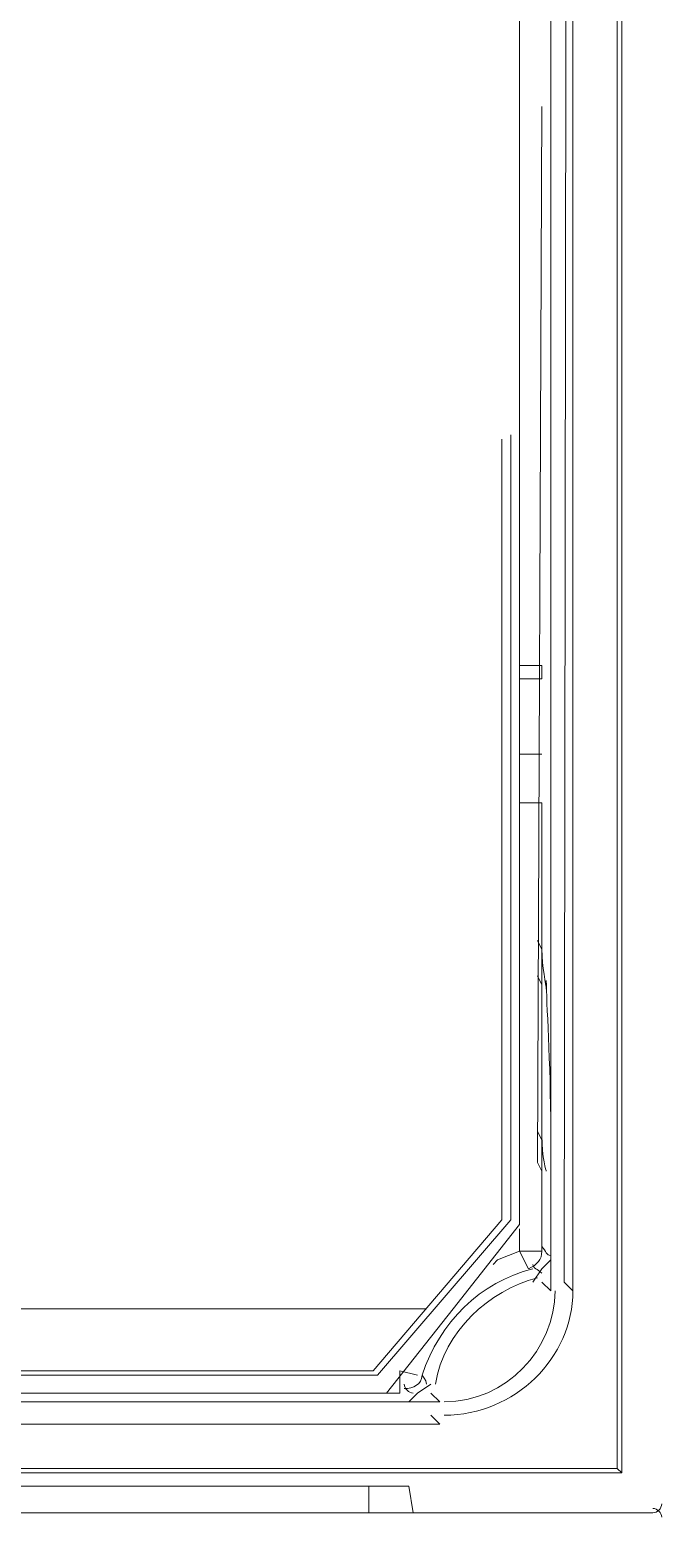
# Model space of a CAD drawing. Header units: metres. Extents: x 2999 to 3164, y 1641 to 1678.
# Drawn here: x 3005.234 to 3005.453, y 1652.675 to 1653.195 of the extents above; entities that cross this region are included whole.
import ezdxf

# ---------------------------------------------------------------- set-up
doc = ezdxf.new("R2010")
doc.units = ezdxf.units.M

msp = doc.modelspace()

# ---------------------------------------------------------------- linework, layer by layer
at = {"color": 7, "linetype": 'Continuous', "lineweight": 20, "true_color": 0x000007}
for points in [[(3005.43927, 1655.11773), (3005.43927, 1652.69204), (3005.43927, 1652.69204)], [(3005.44083, 1655.10997), (3005.44083, 1652.69049), (3005.44083, 1652.69049)], [(3005.42375, 1652.75412), (3005.42375, 1654.99978), (3005.41599, 1654.99513), (3005.41599, 1652.75412)], [(3005.42375, 1652.75412), (3005.42065, 1652.75722), (3005.42375, 1654.99978), (3005.42065, 1655.00289)], [(3005.40513, 1652.7774), (3005.40513, 1653.20729), (3005.40513, 1653.20729)], [(3005.41289, 1652.79602), (3005.41134, 1652.79912), (3005.41289, 1653.16849)], [(3005.40203, 1652.77895), (3005.40203, 1653.05364), (3005.40203, 1653.05364)], [(3005.39892, 1652.77895), (3005.39892, 1653.05209), (3005.39892, 1653.05209)], [(3005.40513, 1652.97294), (3005.41289, 1652.97294), (3005.41289, 1652.97294)], [(3005.41289, 1652.96829), (3005.41289, 1652.97294), (3005.41289, 1652.97294)], [(3005.41289, 1652.97294), (3005.41289, 1652.96829), (3005.41289, 1652.96829)], [(3005.41289, 1652.96829), (3005.40513, 1652.96829), (3005.40513, 1652.96829)], [(3005.40513, 1652.9419), (3005.41289, 1652.9419), (3005.41289, 1652.9419)], [(3005.40513, 1652.92483), (3005.41289, 1652.92483), (3005.41289, 1652.92483)], [(3005.41289, 1652.87362), (3005.41289, 1652.92483), (3005.41289, 1652.92483)], [(3005.41289, 1652.92483), (3005.41289, 1652.76808), (3005.41289, 1652.76808)], [(3005.41289, 1652.87362), (3005.41134, 1652.87672), (3005.41134, 1652.87672)], [(3005.41289, 1652.8612), (3005.41134, 1652.86431), (3005.41134, 1652.86431)], [(3005.41289, 1652.80688), (3005.41134, 1652.80999), (3005.41134, 1652.80999)], [(3005.41289, 1652.79602), (3005.41134, 1652.79912), (3005.41134, 1652.79912)], [(3005.35392, 1652.72618), (3005.39892, 1652.77895), (3005.39892, 1652.77895)], [(3005.35547, 1652.72463), (3005.40203, 1652.77895), (3005.40203, 1652.77895)], [(3005.38185, 1652.74791), (3005.40513, 1652.7774), (3005.40513, 1652.7774)], [(3005.40513, 1652.76808), (3005.40513, 1652.77584), (3005.40513, 1652.77584)], [(3005.39582, 1652.76343), (3005.39737, 1652.76498), (3005.40513, 1652.76808)], [(3005.40823, 1652.76188), (3005.40513, 1652.76808), (3005.41289, 1652.76808)], [(3005.41599, 1652.76498), (3005.41289, 1652.76188), (3005.40979, 1652.75722)], [(3005.41599, 1652.76498), (3005.41599, 1652.75412), (3005.41599, 1652.75412)], [(3005.41599, 1652.75412), (3005.41289, 1652.75722), (3005.41289, 1652.75722)], [(3004.84022, 1652.71842), (3005.35857, 1652.71842), (3005.38185, 1652.74791)], [(3004.84798, 1652.74791), (3005.37254, 1652.74791), (3005.37254, 1652.74791)], [(3004.84798, 1652.72618), (3005.35392, 1652.72618), (3005.35392, 1652.72618)], [(3005.36323, 1652.72618), (3005.36323, 1652.71842), (3005.36323, 1652.71842)], [(3005.36323, 1652.72618), (3005.36944, 1652.72463), (3005.36944, 1652.72463)], [(3004.84488, 1652.72463), (3005.35547, 1652.72463), (3005.35547, 1652.72463)], [(3005.37409, 1652.72153), (3005.36944, 1652.71842), (3005.36633, 1652.71532)], [(3005.3772, 1652.71532), (3004.266, 1652.71532), (3004.266, 1652.71532)], [(3005.36323, 1652.71842), (3005.35857, 1652.71842), (3005.35857, 1652.71842)], [(3005.3772, 1652.71532), (3005.36633, 1652.71532), (3005.36633, 1652.71532)], [(3005.3772, 1652.71532), (3005.37409, 1652.71842), (3005.37409, 1652.71842)], [(3004.2629, 1652.70756), (3005.3772, 1652.70756), (3005.37409, 1652.71066)], [(3005.3772, 1652.70756), (3004.266, 1652.70756), (3004.266, 1652.70756)], [(3004.87902, 1652.69049), (3005.44083, 1652.69049), (3005.43927, 1652.69204), (3004.20237, 1652.69204)], [(3005.35236, 1652.68583), (3004.29083, 1652.68583), (3004.29083, 1652.68583)], [(3005.35236, 1652.67652), (3005.35236, 1652.68583), (3005.36633, 1652.68583), (3005.36788, 1652.67652)], [(3004.18996, 1652.67652), (3005.45169, 1652.67652), (3005.45169, 1652.67652)], [(3005.45169, 1652.67652), (3004.87902, 1652.67652), (3004.87902, 1652.67652)]]:
    msp.add_lwpolyline(points, dxfattribs=at)
for points in [[(3005.41289, 1652.87362), (3005.41289, 1652.86741), (3005.41444, 1652.8612), (3005.41444, 1652.85965)], [(3005.41599, 1652.80999), (3005.41599, 1652.83482), (3005.41444, 1652.85499), (3005.41444, 1652.86275)], [(3005.41289, 1652.80844), (3005.41289, 1652.80068), (3005.41444, 1652.79602), (3005.41444, 1652.79602)], [(3005.40823, 1652.76188), (3005.41134, 1652.76343), (3005.41289, 1652.76498), (3005.41289, 1652.76808)], [(3005.41599, 1652.76653), (3005.41444, 1652.76653), (3005.41444, 1652.76808), (3005.41289, 1652.76964)], [(3005.40979, 1652.76188), (3005.39116, 1652.75722), (3005.3772, 1652.74325), (3005.37099, 1652.72463)], [(3005.41289, 1652.76033), (3005.41134, 1652.76188), (3005.40979, 1652.76188), (3005.40979, 1652.76343)], [(3005.41134, 1652.75877), (3005.39427, 1652.75412), (3005.37875, 1652.74015), (3005.37564, 1652.72153)], [(3005.37875, 1652.71532), (3005.40047, 1652.71532), (3005.41755, 1652.73394), (3005.41755, 1652.75412)], [(3005.37875, 1652.71066), (3005.40358, 1652.71066), (3005.42375, 1652.73084), (3005.42375, 1652.75412)], [(3005.37875, 1652.71532), (3005.40047, 1652.71532), (3005.41755, 1652.73394), (3005.41755, 1652.75412)], [(3005.37875, 1652.71066), (3005.40358, 1652.71066), (3005.42375, 1652.73084), (3005.42375, 1652.75412)], [(3005.36478, 1652.71997), (3005.36788, 1652.71997), (3005.37099, 1652.72153), (3005.37099, 1652.72463)], [(3005.36478, 1652.72153), (3005.36478, 1652.71997), (3005.36633, 1652.71842), (3005.36788, 1652.71842)], [(3005.37099, 1652.72463), (3005.37099, 1652.72463), (3005.37254, 1652.72308), (3005.37254, 1652.72153)], [(3005.45169, 1652.67652), (3005.45324, 1652.67652), (3005.45479, 1652.67807), (3005.45479, 1652.67962)], [(3005.45479, 1652.67497), (3005.45479, 1652.67652), (3005.45324, 1652.67807), (3005.45169, 1652.67807)]]:
    msp.add_open_spline(points, degree=3, dxfattribs=at)

doc.saveas('drawing.dxf')
